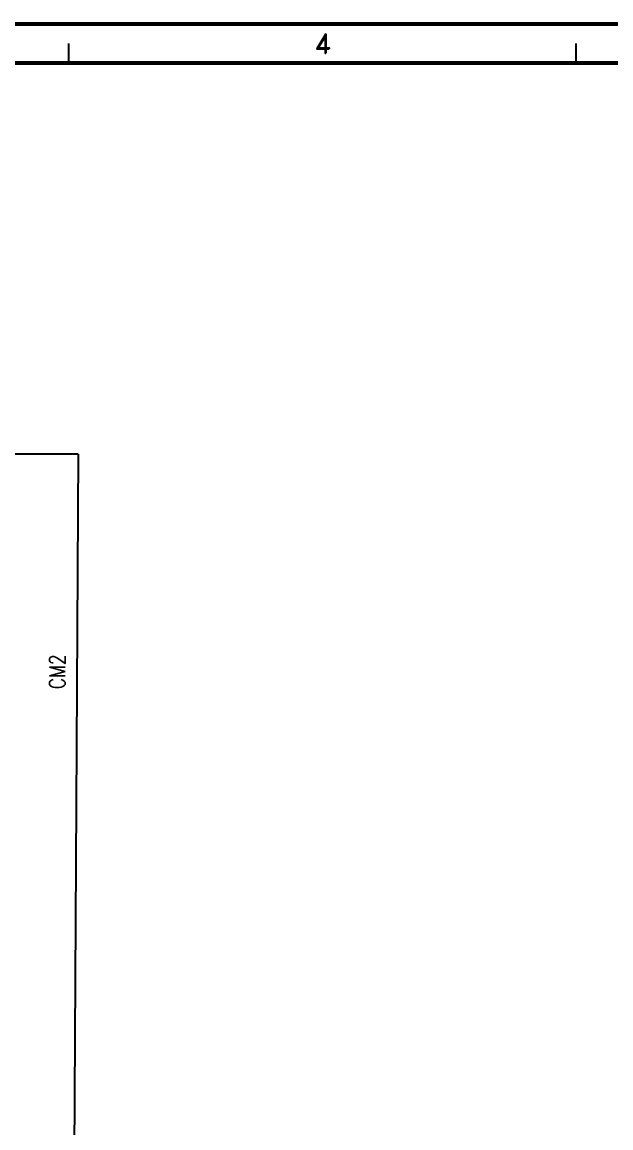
# Model space of a CAD drawing. Extents: x 0 to 414, y 0 to 285.
# Drawn here: x 205 to 280.4, y 143.6 to 285.2 of the extents above; entities that cross this region are included whole.
import ezdxf
from ezdxf.enums import TextEntityAlignment as Align

# ---------------------------------------------------------------- set-up
doc = ezdxf.new("R2010")
doc.units = 0
doc.header["$MEASUREMENT"] = 0
doc.linetypes.add('CONTINU', pattern=[0])
doc.layers.get('0').update_dxf_attribs({"linetype": 'CONTINUOUS'})
for name, color, linetype in [('COL', 2, 'CONTINU'), ('ROW', 2, 'CONTINU'), ('TEXT', 2, 'CONTINUOUS'), ('UPS', 2, 'CONTINUOUS')]:
    doc.layers.add(name, color=color, linetype=linetype)
doc.styles.add('ROMAND', font='ROMAND')
doc.styles.add('ROMANS', font='romans.shx', dxfattribs={"width": 0.8})

# ---------------------------------------------------------------- blocks, each defined once
blk = doc.blocks.new('HS-A3')
at = {"color": 1}
for p, q in [((211, 280), (211, 282.5)), ((276, 280), (276, 282.5))]:
    blk.add_line(p, q, dxfattribs=at)
at = {"color": 1, "const_width": 0.5}
blk.add_lwpolyline([(16, 3), (409, 3), (409, 285), (16, 285)], close=True, dxfattribs=at)
blk.add_lwpolyline([(16, 280), (404, 280)], dxfattribs=at)
at = {"color": 2, "style": 'ROMAND'}
blk.add_text('4', height=2.5, dxfattribs=at).set_placement((243.5, 282.5), align=Align.MIDDLE)
at = {"layer": 'COL', "style": 'ROMAND', "flags": 9}
for tag, p in [('COL1', (48.5, 282.5)), ('COL2', (113.5, 282.5)), ('COL3', (178.5, 282.5)), ('COL4', (243.5, 282.5)), ('COL5', (308.5, 282.5)), ('COL6', (373.5, 282.5))]:
    blk.add_attdef(tag, p, '', height=2.5, dxfattribs=at)
at = {"layer": 'ROW', "style": 'ROMAND', "flags": 9}
for tag, p in [('ROW1', (406.5, 249.5)), ('ROW2', (406.5, 188.5)), ('ROW3', (406.5, 127.5)), ('ROW4', (406.5, 66.5))]:
    blk.add_attdef(tag, p, '', height=2.5, dxfattribs=at)
at = {"layer": 'UPS', "color": 3, "style": 'ROMANS', "width": 0.8, "flags": 8}
blk.add_attdef('PROJS->NOMPRO', text='', height=1.7, rotation=90, dxfattribs=at).set_placement((13.5, 35), align=Align.MIDDLE_LEFT)
at = {"layer": 'UPS', "style": 'ROMANS', "width": 0.8, "flags": 8}
for tag, height, p in [('PLANOS->VERIF', 2.5, (293.5, 34.25)), ('PLANOS->CANVI1', 2.5, (109, 29.25)), ('PLANOS->NCAN1', 2.5, (149, 29.25)), ('PLANOS->DCAN1', 2.5, (262.5, 29.25)), ('PLANOS->ORIG', 2.5, (293.5, 29.25)), ('PLANOS->CANVI2', 2.5, (109, 24.25)), ('PLANOS->NCAN2', 2.5, (149, 24.25)), ('PLANOS->DCAN2', 2.5, (262.5, 24.25)), ('PLANOS->HECHF', 2.5, (293.5, 24.25)), ('PLANOS->CANVI3', 2.5, (109, 19.25)), ('PLANOS->NCAN3', 2.5, (149, 19.25)), ('PLANOS->DCAN3', 2.5, (262.5, 19.25)), ('PLANOS->HECHD', 2.5, (293.5, 19.25)), ('PLANOS->CANVI4', 2.5, (109, 14.25)), ('PLANOS->NCAN4', 2.5, (149, 14.25)), ('PLANOS->DCAN4', 2.5, (262.5, 14.25)), ('PLANOS->DATACREA', 2.5, (293.5, 14.25)), ('PLANOS->CANVI5', 2.5, (109, 9.25)), ('PLANOS->NCAN5', 2.5, (149, 9.25)), ('PLANOS->DCAN5', 2.5, (262.5, 9.25)), ('PLANOS->NR1', 2.5, (293.5, 9.25)), ('PROJS->DESCPRO3', 5, (345.5, 5.5)), ('PLANOS->PLANO', 5, (378.5, 5.5)), ('PLANOS->USER', 5, (402.75, 5.5)), ('PLANOS->NR2', 2.5, (293.5, 4.25))]:
    blk.add_attdef(tag, text='', height=height, dxfattribs=at).set_placement(p, align=Align.CENTER)
at = {"layer": 'UPS', "style": 'ROMANS', "width": 3.1263, "flags": 8}
blk.add_attdef('PLANOS->MCAN1', text='', height=2.5, rotation=0.061173, dxfattribs=at).set_placement((155, 31.6443), (254, 31.75), align=Align.FIT)
at = {"layer": 'UPS', "style": 'ROMANS', "flags": 8}
for tag, width, p, p2 in [('PLANOS->MCAN2', 3.0574, (155, 26.75), (254, 26.75)), ('PLANOS->MCAN3', 3.0574, (155, 21.75), (254, 21.75)), ('PLANOS->MCAN4', 3.0462, (155, 16.75), (254, 16.75)), ('PLANOS->MCAN5', 3.0574, (155, 11.75), (254, 11.75))]:
    blk.add_attdef(tag, text='', height=2.5, dxfattribs=dict(at, width=width)).set_placement(p, p2, align=Align.FIT)
at = {"layer": 'UPS', "style": 'ROMANS', "width": 0.8, "flags": 8}
blk.add_attdef('PLANOS->DENOM', (313.5, 24.25), '', height=2.5, dxfattribs=at)
at = {"layer": 'UPS', "color": 4, "style": 'ROMANS', "width": 0.8, "flags": 8}
for tag, p in [('PROJS->DESCPRO1', (303, 19.25)), ('PROJS->DESCPRO2', (303, 14.25))]:
    blk.add_attdef(tag, p, '', height=2.5, dxfattribs=at)
at = {"layer": 'UPS', "color": 3, "style": 'ROMANS', "width": 0.8, "flags": 8}
blk.add_attdef('PLANOS->PROTOTIPO', text='', height=1.7, dxfattribs=at).set_placement((39.5, 5.5), align=Align.MIDDLE_LEFT)
at = {"layer": 'UPS', "style": 'ROMANS', "width": 0.8, "flags": 8}
blk.add_attdef('PLANOS->OBS4', text='', height=2.5, dxfattribs=at).set_placement((107, 5.5), align=Align.MIDDLE_LEFT)

msp = doc.modelspace()

# ---------------------------------------------------------------- linework, layer by layer
for q in [(202.831, 229.8944), (211.4979, 108.5)]:
    msp.add_line((212.158, 229.8944), q)

# ---------------------------------------------------------------- block references
msp.add_blockref('HS-A3', (0, 0))

# ---------------------------------------------------------------- texts
at = {"layer": 'TEXT', "color": 3, "style": 'ROMANS', "width": 0.8}
msp.add_text('CM2', height=2, rotation=90, dxfattribs=at).set_placement((210.4979, 202), align=Align.CENTER)

doc.saveas('drawing.dxf')
